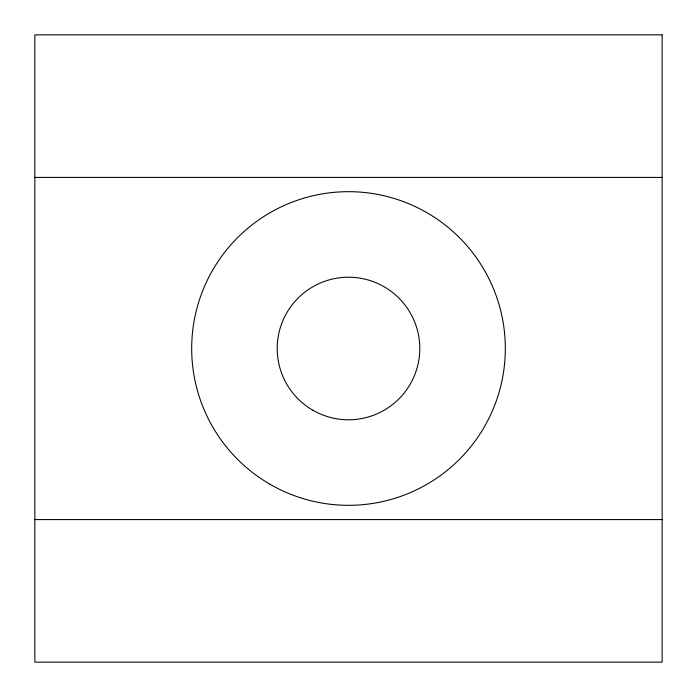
<?xml version="1.0" encoding="UTF-8"?>
<svg xmlns="http://www.w3.org/2000/svg" width="697" height="697" viewBox="0 0 697 697"><rect width="100%" height="100%" fill="white"/><g stroke="black" fill="none" stroke-linecap="round" stroke-linejoin="round"><path stroke-width="1.05" d="M34.85 177.421L662.15 177.421M34.85 519.579L662.15 519.579M662.15 34.85L34.85 34.85L34.85 662.15L662.15 662.15L662.15 34.85M312.857 410.237A71.286 71.286 0 0 0 419.786 348.5A71.286 71.286 0 0 0 312.857 286.763A71.286 71.286 0 0 0 312.857 410.237M270.087 484.31A156.825 156.825 0 0 0 505.325 348.5A156.825 156.825 0 0 0 270.087 212.69A156.825 156.825 0 0 0 270.087 484.31"/></g></svg>
